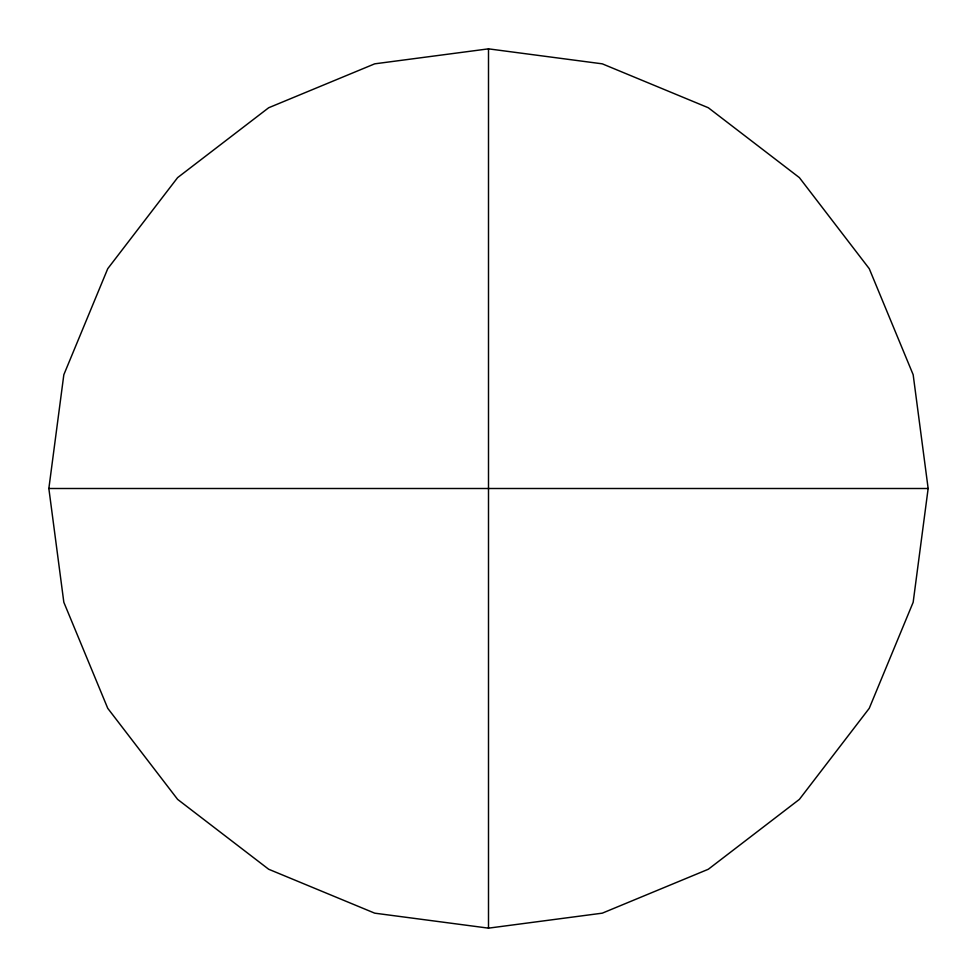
<?xml version="1.0" encoding="UTF-8"?>
<svg xmlns="http://www.w3.org/2000/svg" width="977" height="977" viewBox="0 0 977 977"><rect width="100%" height="100%" fill="white"/><g stroke="black" fill="none" stroke-linecap="round" stroke-linejoin="round"><path stroke-width="1.47" d="M48.85 488.5L63.835 374.716L107.751 268.675L177.619 177.619L268.675 107.751L374.716 63.835L488.5 48.85L602.284 63.835L708.325 107.751L799.381 177.619L869.249 268.675L913.165 374.716L928.15 488.5L913.165 602.284L869.249 708.325L799.381 799.381L708.325 869.249L602.284 913.165L488.5 928.15L374.716 913.165L268.675 869.249L177.619 799.381L107.751 708.325L63.835 602.284L48.85 488.5L928.15 488.5M488.5 48.85L488.5 928.15"/></g></svg>
